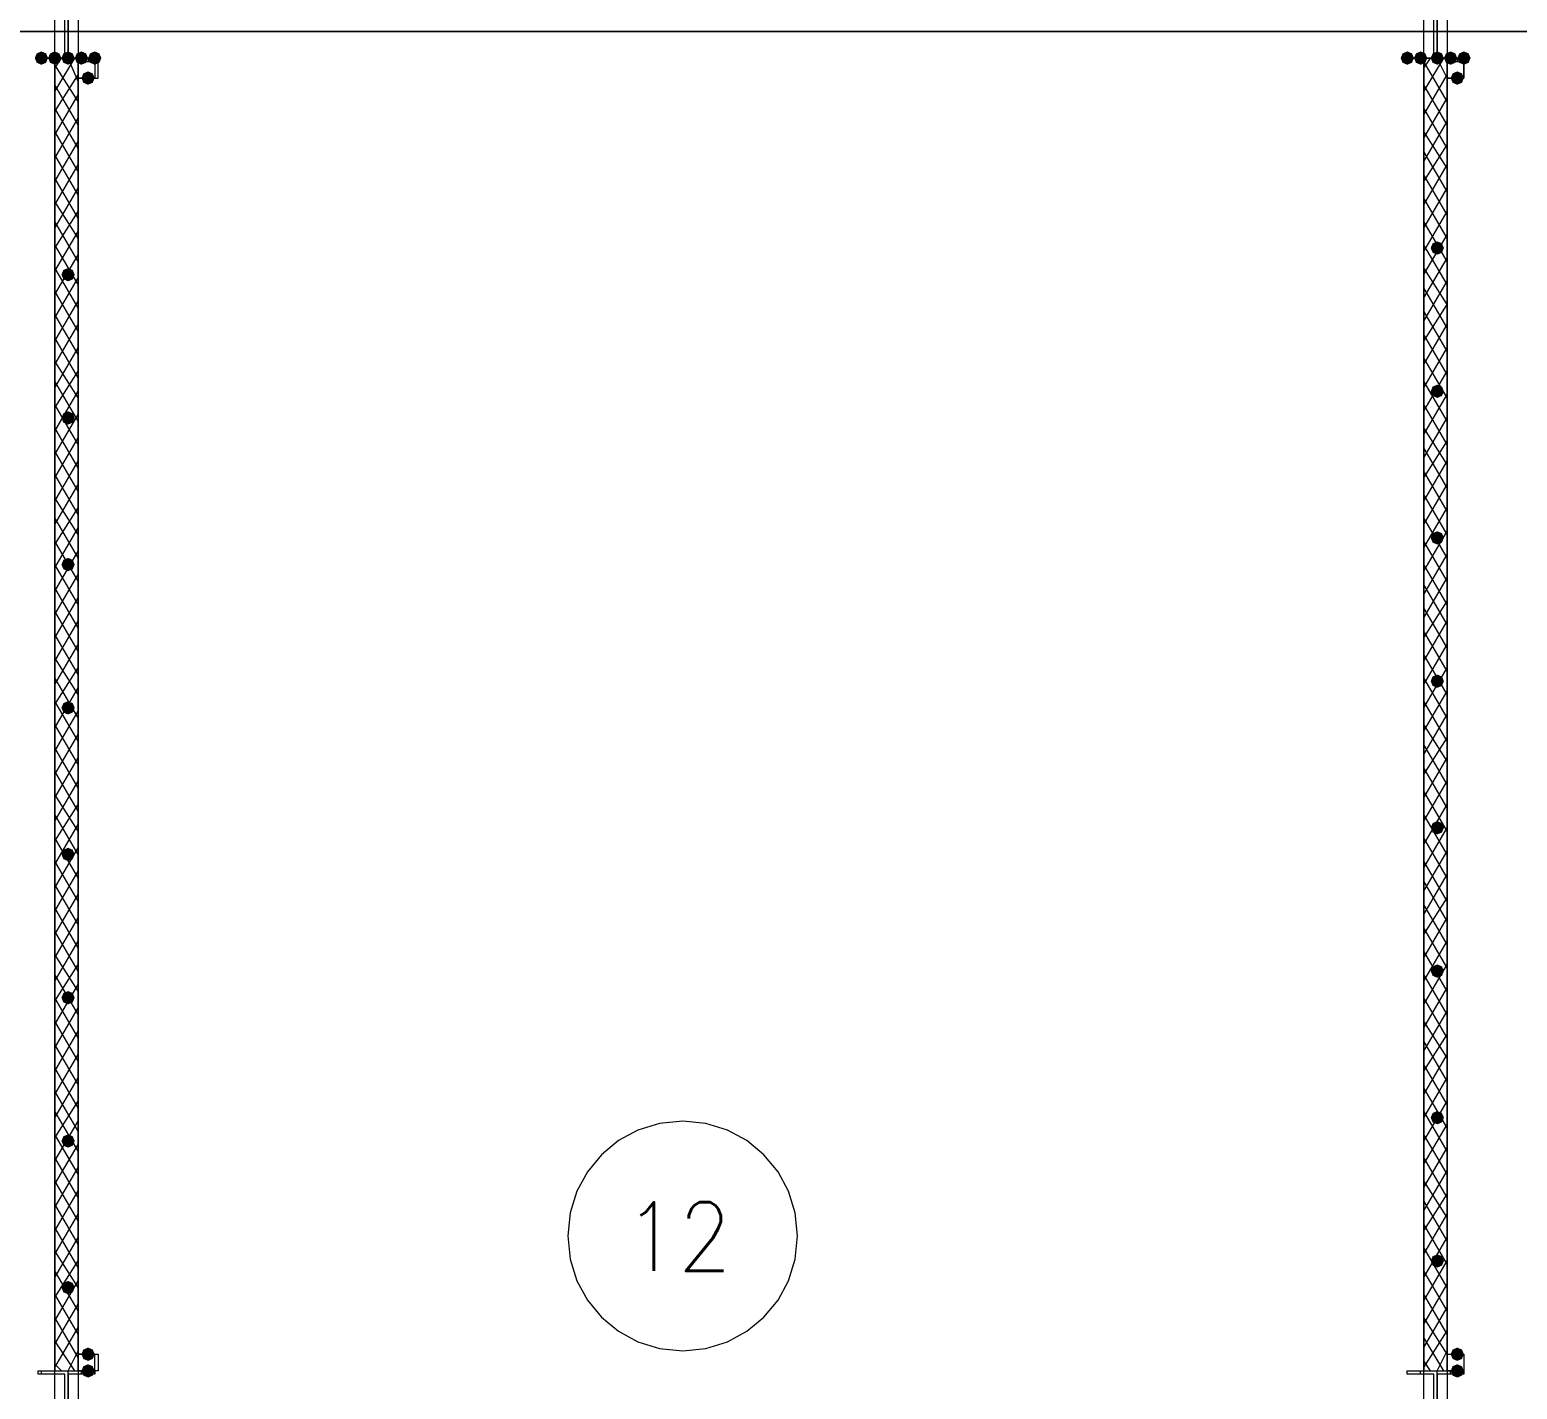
# Model space of a CAD drawing. Header units: millimetres. Extents: x 0 to 420, y 0 to 297.
# Drawn here: x 347.11 to 366.01, y 204.62 to 221.89 of the extents above; entities that cross this region are included whole.
import ezdxf

# ---------------------------------------------------------------- set-up
doc = ezdxf.new("R2010")
doc.units = ezdxf.units.MM
doc.styles.get("Standard").update_dxf_attribs({"font": 'STANDARD'})

msp = doc.modelspace()

# ---------------------------------------------------------------- hatches: boundary and pattern name
for points in [[(347.345, 221.530333), (347.320129, 221.470537), (347.260333, 221.445667), (347.200538, 221.470537), (347.175667, 221.530333), (347.200537, 221.590129), (347.260333, 221.615), (347.320129, 221.590129)], [(347.514333, 221.530333), (347.489462, 221.470537), (347.429667, 221.445667), (347.369871, 221.470537), (347.345, 221.530333), (347.369871, 221.590129), (347.429667, 221.615), (347.489462, 221.590129)], [(347.683667, 221.530333), (347.658796, 221.470537), (347.599, 221.445667), (347.539204, 221.470537), (347.514333, 221.530333), (347.539204, 221.590129), (347.599, 221.615), (347.658796, 221.590129)], [(347.853, 221.530333), (347.828129, 221.470537), (347.768333, 221.445667), (347.708538, 221.470537), (347.683667, 221.530333), (347.708537, 221.590129), (347.768333, 221.615), (347.828129, 221.590129)], [(348.022333, 221.530333), (347.997462, 221.470537), (347.937667, 221.445667), (347.877871, 221.470537), (347.853, 221.530333), (347.877871, 221.590129), (347.937667, 221.615), (347.997462, 221.590129)], [(364.701667, 221.530333), (364.676796, 221.470537), (364.617, 221.445667), (364.557204, 221.470537), (364.532333, 221.530333), (364.557204, 221.590129), (364.617, 221.615), (364.676796, 221.590129)], [(364.871, 221.530333), (364.846129, 221.470537), (364.786333, 221.445667), (364.726537, 221.470537), (364.701667, 221.530333), (364.726537, 221.590129), (364.786333, 221.615), (364.846129, 221.590129)], [(365.082667, 221.530333), (365.057796, 221.470537), (364.998, 221.445667), (364.938204, 221.470537), (364.913333, 221.530333), (364.938204, 221.590129), (364.998, 221.615), (365.057796, 221.590129)], [(365.252, 221.530333), (365.227129, 221.470537), (365.167333, 221.445667), (365.107538, 221.470537), (365.082667, 221.530333), (365.107537, 221.590129), (365.167333, 221.615), (365.227129, 221.590129)], [(365.421333, 221.530333), (365.396462, 221.470537), (365.336667, 221.445667), (365.276871, 221.470537), (365.252, 221.530333), (365.276871, 221.590129), (365.336667, 221.615), (365.396462, 221.590129)], [(347.937667, 221.276333), (347.912796, 221.216537), (347.853, 221.191667), (347.793204, 221.216537), (347.768333, 221.276333), (347.793204, 221.336129), (347.853, 221.361), (347.912796, 221.336129)], [(365.336667, 221.276333), (365.311796, 221.216537), (365.252, 221.191667), (365.192204, 221.216537), (365.167333, 221.276333), (365.192204, 221.336129), (365.252, 221.361), (365.311796, 221.336129)], [(365.082667, 219.117333), (365.057796, 219.057537), (364.998, 219.032667), (364.938204, 219.057537), (364.913333, 219.117333), (364.938204, 219.177129), (364.998, 219.202), (365.057796, 219.177129)], [(347.683667, 218.778667), (347.658796, 218.718871), (347.599, 218.694), (347.539204, 218.718871), (347.514333, 218.778667), (347.539204, 218.838462), (347.599, 218.863333), (347.658796, 218.838463)], [(365.082667, 217.297), (365.057796, 217.237204), (364.998, 217.212333), (364.938204, 217.237204), (364.913333, 217.297), (364.938204, 217.356796), (364.998, 217.381667), (365.057796, 217.356796)], [(347.683667, 216.958333), (347.658796, 216.898537), (347.599, 216.873667), (347.539204, 216.898537), (347.514333, 216.958333), (347.539204, 217.018129), (347.599, 217.043), (347.658796, 217.018129)], [(365.082667, 215.434333), (365.057796, 215.374537), (364.998, 215.349667), (364.938204, 215.374537), (364.913333, 215.434333), (364.938204, 215.494129), (364.998, 215.519), (365.057796, 215.494129)], [(347.683667, 215.095667), (347.658796, 215.035871), (347.599, 215.011), (347.539204, 215.035871), (347.514333, 215.095667), (347.539204, 215.155462), (347.599, 215.180333), (347.658796, 215.155463)], [(365.082667, 213.614), (365.057796, 213.554204), (364.998, 213.529333), (364.938204, 213.554204), (364.913333, 213.614), (364.938204, 213.673796), (364.998, 213.698667), (365.057796, 213.673796)], [(347.683667, 213.275333), (347.658796, 213.215537), (347.599, 213.190667), (347.539204, 213.215537), (347.514333, 213.275333), (347.539204, 213.335129), (347.599, 213.36), (347.658796, 213.335129)], [(365.082667, 211.751333), (365.057796, 211.691537), (364.998, 211.666667), (364.938204, 211.691537), (364.913333, 211.751333), (364.938204, 211.811129), (364.998, 211.836), (365.057796, 211.811129)], [(347.683667, 211.412667), (347.658796, 211.352871), (347.599, 211.328), (347.539204, 211.352871), (347.514333, 211.412667), (347.539204, 211.472462), (347.599, 211.497333), (347.658796, 211.472463)], [(365.082667, 209.931), (365.057796, 209.871204), (364.998, 209.846333), (364.938204, 209.871204), (364.913333, 209.931), (364.938204, 209.990796), (364.998, 210.015667), (365.057796, 209.990796)], [(347.683667, 209.592333), (347.658796, 209.532537), (347.599, 209.507667), (347.539204, 209.532537), (347.514333, 209.592333), (347.539204, 209.652129), (347.599, 209.677), (347.658796, 209.652129)], [(365.082667, 208.068333), (365.057796, 208.008537), (364.998, 207.983667), (364.938204, 208.008537), (364.913333, 208.068333), (364.938204, 208.128129), (364.998, 208.153), (365.057796, 208.128129)], [(347.683667, 207.772), (347.658796, 207.712204), (347.599, 207.687333), (347.539204, 207.712204), (347.514333, 207.772), (347.539204, 207.831796), (347.599, 207.856667), (347.658796, 207.831796)], [(365.082667, 206.248), (365.057796, 206.188204), (364.998, 206.163333), (364.938204, 206.188204), (364.913333, 206.248), (364.938204, 206.307796), (364.998, 206.332667), (365.057796, 206.307796)], [(347.683667, 205.909333), (347.658796, 205.849538), (347.599, 205.824667), (347.539204, 205.849538), (347.514333, 205.909333), (347.539204, 205.969129), (347.599, 205.994), (347.658796, 205.969129)], [(347.937667, 205.062667), (347.912796, 205.002871), (347.853, 204.978), (347.793204, 205.002871), (347.768333, 205.062667), (347.793204, 205.122462), (347.853, 205.147333), (347.912796, 205.122463)], [(365.336667, 205.062667), (365.311796, 205.002871), (365.252, 204.978), (365.192204, 205.002871), (365.167333, 205.062667), (365.192204, 205.122462), (365.252, 205.147333), (365.311796, 205.122463)], [(347.937667, 204.851), (347.912796, 204.791204), (347.853, 204.766333), (347.793204, 204.791204), (347.768333, 204.851), (347.793204, 204.910796), (347.853, 204.935667), (347.912796, 204.910796)], [(365.336667, 204.851), (365.311796, 204.791204), (365.252, 204.766333), (365.192204, 204.791204), (365.167333, 204.851), (365.192204, 204.910796), (365.252, 204.935667), (365.311796, 204.910796)]]:
    msp.add_hatch(color=7).paths.add_polyline_path(points, flags=0)

# ---------------------------------------------------------------- linework, layer by layer
at = {"color": 43, "lineweight": 0}
for points in [[(347.429667, 222.25), (330.327, 222.25), (330.327, 187.748333), (347.429667, 187.748333)], [(364.828667, 187.748333), (364.828667, 222.25), (347.726, 222.25), (347.726, 187.748333)], [(365.125, 222.25), (365.125, 187.748333), (394.335, 187.748333), (394.335, 222.25)]]:
    msp.add_lwpolyline(points, close=True, dxfattribs=at)
at = {"color": 7, "lineweight": 0}
for points in [[(347.937667, 221.530333), (347.218, 221.530333), (347.556667, 221.530333), (347.556667, 222.207667), (347.218, 222.207667), (347.218, 222.25), (347.937667, 222.25), (347.937667, 222.207667), (347.599, 222.207667), (347.599, 221.530333)], [(365.336667, 221.530333), (364.617, 221.530333), (364.955667, 221.530333), (364.955667, 222.207667), (364.617, 222.207667), (364.617, 222.25), (365.336667, 222.25), (365.336667, 222.207667), (364.998, 222.207667), (364.998, 221.530333)], [(243.586, 221.869), (243.586, 191.219667), (260.265333, 191.219667), (260.265333, 221.869), (393.954, 221.869), (393.954, 105.918), (260.265333, 105.918), (260.265333, 136.609667), (243.586, 136.609667), (243.586, 105.918), (109.897333, 105.918), (109.897333, 221.869)], [(347.726, 204.851), (347.726, 221.530333), (347.429667, 221.530333), (347.429667, 204.851)], [(347.98, 221.530333), (347.726, 221.530333), (347.726, 221.276333), (347.98, 221.276333)], [(365.125, 204.851), (365.125, 221.530333), (364.828667, 221.530333), (364.828667, 204.851)], [(365.336667, 221.530333), (365.125, 221.530333), (365.125, 221.276333), (365.336667, 221.276333)], [(347.937667, 221.488), (347.937667, 221.276333), (347.726, 221.276333), (347.726, 221.488)], [(365.336667, 221.488), (365.336667, 221.276333), (365.125, 221.276333), (365.125, 221.488)], [(347.98, 204.851), (347.726, 204.851), (347.726, 205.062667), (347.98, 205.062667)], [(347.937667, 204.851), (347.937667, 205.062667), (347.726, 205.062667), (347.726, 204.851)], [(365.336667, 204.851), (365.125, 204.851), (365.125, 205.062667), (365.336667, 205.062667), (365.336667, 204.851), (365.125, 204.851), (365.125, 205.062667), (365.336667, 205.062667)], [(347.937667, 204.131333), (347.218, 204.131333), (347.218, 204.173667), (347.556667, 204.173667), (347.556667, 204.808667), (347.218, 204.808667), (347.218, 204.851), (347.937667, 204.851), (347.937667, 204.808667), (347.599, 204.808667), (347.599, 204.173667), (347.937667, 204.173667)], [(365.336667, 204.131333), (364.617, 204.131333), (364.617, 204.173667), (364.955667, 204.173667), (364.955667, 204.808667), (364.617, 204.808667), (364.617, 204.851), (365.336667, 204.851), (365.336667, 204.808667), (364.998, 204.808667), (364.998, 204.173667), (365.336667, 204.173667)]]:
    msp.add_lwpolyline(points, close=True, dxfattribs=at)
for points in [[(347.599, 221.530333), (347.599, 222.25)], [(364.998, 221.530333), (364.998, 222.25)], [(347.429667, 221.403333), (347.514333, 221.530333)], [(347.429667, 221.107), (347.683667, 221.530333)], [(347.726, 221.234), (347.599, 221.530333)], [(347.853, 221.530333), (347.853, 221.488)], [(364.828667, 221.403333), (364.913333, 221.530333)], [(364.828667, 221.107), (365.082667, 221.530333)], [(365.125, 221.276333), (364.998, 221.530333)], [(365.252, 221.530333), (365.252, 221.488)], [(347.726, 220.98), (347.429667, 221.445667)], [(365.125, 220.98), (364.828667, 221.488)], [(347.429667, 220.853), (347.726, 221.318667)], [(347.726, 220.683667), (347.429667, 221.191667)], [(364.828667, 220.810667), (365.125, 221.318667)], [(365.125, 220.683667), (364.828667, 221.191667)], [(347.429667, 220.556667), (347.726, 221.064667)], [(364.828667, 220.514333), (365.125, 221.022333)], [(347.726, 220.387333), (347.429667, 220.895333)], [(365.125, 220.387333), (364.828667, 220.895333)], [(347.429667, 220.260333), (347.726, 220.768333)], [(347.726, 220.091), (347.429667, 220.599)], [(364.828667, 220.218), (365.125, 220.726)], [(365.125, 220.133333), (364.828667, 220.599)], [(347.429667, 219.964), (347.726, 220.472)], [(364.828667, 219.964), (365.125, 220.429667)], [(347.726, 219.794667), (347.429667, 220.302667)], [(365.125, 219.837), (364.828667, 220.345)], [(347.429667, 219.667667), (347.726, 220.175667)], [(364.828667, 219.667667), (365.125, 220.175667)], [(365.125, 219.540667), (364.828667, 220.048667)], [(347.726, 219.498333), (347.429667, 220.006333)], [(347.429667, 219.371333), (347.726, 219.879333)], [(364.828667, 219.371333), (365.125, 219.879333)], [(347.726, 219.244333), (347.429667, 219.71)], [(365.125, 219.244333), (364.828667, 219.752333)], [(347.429667, 219.117333), (347.726, 219.583)], [(347.726, 218.948), (347.429667, 219.456)], [(364.828667, 219.075), (365.125, 219.583)], [(365.125, 218.948), (364.828667, 219.456)], [(347.429667, 218.821), (347.726, 219.329)], [(364.828667, 218.778667), (365.125, 219.286667)], [(347.726, 218.651667), (347.429667, 219.159667)], [(365.125, 218.651667), (364.828667, 219.159667)], [(347.429667, 218.524667), (347.726, 219.032667)], [(364.828667, 218.482333), (365.125, 218.990333)], [(347.726, 218.355333), (347.429667, 218.863333)], [(347.429667, 218.228333), (347.726, 218.736333)], [(365.125, 218.397667), (364.828667, 218.863333)], [(347.726, 218.059), (347.429667, 218.567)], [(364.828667, 218.186), (365.125, 218.694)], [(365.125, 218.101333), (364.828667, 218.609333)], [(347.429667, 217.932), (347.726, 218.44)], [(364.828667, 217.932), (365.125, 218.397667)], [(347.726, 217.762667), (347.429667, 218.270667)], [(347.429667, 217.635667), (347.726, 218.143667)], [(365.125, 217.805), (364.828667, 218.313)], [(364.828667, 217.635667), (365.125, 218.143667)], [(347.726, 217.466333), (347.429667, 217.974333)], [(365.125, 217.508667), (364.828667, 218.016667)], [(347.429667, 217.339333), (347.726, 217.847333)], [(364.828667, 217.339333), (365.125, 217.847333)], [(347.726, 217.212333), (347.429667, 217.678)], [(365.125, 217.212333), (364.828667, 217.720333)], [(347.429667, 217.085333), (347.726, 217.551)], [(347.726, 216.916), (347.429667, 217.424)], [(364.828667, 217.043), (365.125, 217.551)], [(365.125, 216.916), (364.828667, 217.424)], [(347.429667, 216.789), (347.726, 217.297)], [(364.828667, 216.746667), (365.125, 217.254667)], [(347.726, 216.619667), (347.429667, 217.127667)], [(347.429667, 216.492667), (347.726, 217.000667)], [(365.125, 216.619667), (364.828667, 217.127667)], [(347.726, 216.323333), (347.429667, 216.831333)], [(364.828667, 216.450333), (365.125, 216.958333)], [(365.125, 216.365667), (364.828667, 216.831333)], [(347.429667, 216.196333), (347.726, 216.704333)], [(364.828667, 216.196333), (365.125, 216.662)], [(347.726, 216.027), (347.429667, 216.535)], [(365.125, 216.069333), (364.828667, 216.577333)], [(347.429667, 215.9), (347.726, 216.408)], [(347.726, 215.730667), (347.429667, 216.238667)], [(364.828667, 215.9), (365.125, 216.408)], [(365.125, 215.773), (364.828667, 216.281)], [(347.429667, 215.603667), (347.726, 216.111667)], [(364.828667, 215.603667), (365.125, 216.111667)], [(347.726, 215.476667), (347.429667, 215.942333)], [(365.125, 215.476667), (364.828667, 215.984667)], [(347.429667, 215.349667), (347.726, 215.815333)], [(347.726, 215.180333), (347.429667, 215.688333)], [(364.828667, 215.307333), (365.125, 215.815333)], [(365.125, 215.180333), (364.828667, 215.688333)], [(347.429667, 215.053333), (347.726, 215.561333)], [(364.828667, 215.011), (365.125, 215.519)], [(347.726, 214.884), (347.429667, 215.392)], [(365.125, 214.884), (364.828667, 215.392)], [(347.429667, 214.757), (347.726, 215.265)], [(364.828667, 214.714667), (365.125, 215.222667)], [(347.726, 214.587667), (347.429667, 215.095667)], [(347.429667, 214.460667), (347.726, 214.968667)], [(365.125, 214.587667), (364.828667, 215.095667)], [(364.828667, 214.418333), (365.125, 214.926333)], [(347.726, 214.291333), (347.429667, 214.799333)], [(365.125, 214.333667), (364.828667, 214.841667)], [(347.429667, 214.164333), (347.726, 214.672333)], [(364.828667, 214.164333), (365.125, 214.63)], [(365.125, 214.037333), (364.828667, 214.545333)], [(347.726, 213.995), (347.429667, 214.503)], [(347.429667, 213.868), (347.726, 214.376)], [(364.828667, 213.868), (365.125, 214.376)], [(347.726, 213.698667), (347.429667, 214.206667)], [(365.125, 213.741), (364.828667, 214.249)], [(347.429667, 213.571667), (347.726, 214.079667)], [(364.828667, 213.571667), (365.125, 214.079667)], [(347.726, 213.444667), (347.429667, 213.910333)], [(347.429667, 213.317667), (347.726, 213.783333)], [(365.125, 213.444667), (364.828667, 213.952667)], [(364.828667, 213.275333), (365.125, 213.783333)], [(347.726, 213.148333), (347.429667, 213.656333)], [(365.125, 213.148333), (364.828667, 213.656333)], [(347.429667, 213.021333), (347.726, 213.529333)], [(364.828667, 212.979), (365.125, 213.487)], [(347.726, 212.852), (347.429667, 213.36)], [(347.429667, 212.725), (347.726, 213.233)], [(365.125, 212.852), (364.828667, 213.36)], [(347.726, 212.555667), (347.429667, 213.063667)], [(364.828667, 212.682667), (365.125, 213.190667)], [(365.125, 212.598), (364.828667, 213.063667)], [(347.429667, 212.428667), (347.726, 212.936667)], [(364.828667, 212.428667), (365.125, 212.894333)], [(347.726, 212.259333), (347.429667, 212.767333)], [(365.125, 212.301667), (364.828667, 212.809667)], [(347.429667, 212.132333), (347.726, 212.640333)], [(347.726, 211.963), (347.429667, 212.471)], [(364.828667, 212.132333), (365.125, 212.640333)], [(365.125, 212.005333), (364.828667, 212.513333)], [(347.429667, 211.836), (347.726, 212.344)], [(364.828667, 211.836), (365.125, 212.344)], [(347.726, 211.709), (347.429667, 212.174667)], [(365.125, 211.709), (364.828667, 212.217)], [(347.429667, 211.582), (347.726, 212.047667)], [(347.726, 211.412667), (347.429667, 211.920667)], [(364.828667, 211.539667), (365.125, 212.047667)], [(365.125, 211.412667), (364.828667, 211.920667)], [(347.429667, 211.285667), (347.726, 211.793667)], [(364.828667, 211.243333), (365.125, 211.751333)], [(347.726, 211.116333), (347.429667, 211.624333)], [(365.125, 211.116333), (364.828667, 211.624333)], [(347.429667, 210.989333), (347.726, 211.497333)], [(347.726, 210.82), (347.429667, 211.328)], [(364.828667, 210.947), (365.125, 211.455)], [(365.125, 210.82), (364.828667, 211.328)], [(347.429667, 210.693), (347.726, 211.201)], [(364.828667, 210.650667), (365.125, 211.158667)], [(347.726, 210.523667), (347.429667, 211.031667)], [(365.125, 210.566), (364.828667, 211.074)], [(347.429667, 210.396667), (347.726, 210.904667)], [(364.828667, 210.396667), (365.125, 210.862333)], [(365.125, 210.269667), (364.828667, 210.777667)], [(347.726, 210.227333), (347.429667, 210.735333)], [(347.429667, 210.100333), (347.726, 210.608333)], [(364.828667, 210.100333), (365.125, 210.608333)], [(347.726, 209.931), (347.429667, 210.439)], [(365.125, 209.973333), (364.828667, 210.481333)], [(347.429667, 209.804), (347.726, 210.312)], [(364.828667, 209.804), (365.125, 210.312)], [(347.726, 209.677), (347.429667, 210.142667)], [(347.429667, 209.55), (347.726, 210.015667)], [(365.125, 209.677), (364.828667, 210.185)], [(364.828667, 209.507667), (365.125, 210.015667)], [(347.726, 209.380667), (347.429667, 209.888667)], [(365.125, 209.380667), (364.828667, 209.888667)], [(347.429667, 209.253667), (347.726, 209.761667)], [(364.828667, 209.211333), (365.125, 209.719333)], [(347.726, 209.084333), (347.429667, 209.592333)], [(347.429667, 208.957333), (347.726, 209.465333)], [(365.125, 209.084333), (364.828667, 209.592333)], [(347.726, 208.788), (347.429667, 209.296)], [(364.828667, 208.915), (365.125, 209.423)], [(365.125, 208.830333), (364.828667, 209.296)], [(347.429667, 208.661), (347.726, 209.169)], [(364.828667, 208.661), (365.125, 209.126667)], [(347.726, 208.491667), (347.429667, 208.999667)], [(347.429667, 208.364667), (347.726, 208.872667)], [(365.125, 208.534), (364.828667, 209.042)], [(364.828667, 208.364667), (365.125, 208.872667)], [(347.726, 208.195333), (347.429667, 208.703333)], [(365.125, 208.237667), (364.828667, 208.745667)], [(347.429667, 208.068333), (347.726, 208.576333)], [(364.828667, 208.068333), (365.125, 208.576333)], [(347.726, 207.899), (347.429667, 208.407)], [(365.125, 207.941333), (364.828667, 208.449333)], [(347.429667, 207.814333), (347.726, 208.28)], [(347.726, 207.645), (347.429667, 208.153)], [(364.828667, 207.772), (365.125, 208.28)], [(365.125, 207.645), (364.828667, 208.153)], [(347.429667, 207.518), (347.726, 208.026)], [(356.87, 206.5655), (356.840328, 206.859844), (356.755228, 207.133996), (356.620572, 207.382083), (356.442232, 207.598232), (356.226083, 207.776572), (355.977996, 207.911228), (355.703844, 207.996328), (355.4095, 208.026), (355.115156, 207.996328), (354.841004, 207.911228), (354.592917, 207.776572), (354.376768, 207.598232), (354.198428, 207.382083), (354.063772, 207.133996), (353.978672, 206.859844), (353.949, 206.5655)], [(364.828667, 207.475667), (365.125, 207.983667)], [(347.726, 207.348667), (347.429667, 207.856667)], [(365.125, 207.348667), (364.828667, 207.856667)], [(347.429667, 207.221667), (347.726, 207.729667)], [(347.726, 207.052333), (347.429667, 207.560333)], [(364.828667, 207.179333), (365.125, 207.687333)], [(365.125, 207.052333), (364.828667, 207.560333)], [(347.429667, 206.925333), (347.726, 207.433333)], [(364.828667, 206.883), (365.125, 207.391)], [(347.726, 206.756), (347.429667, 207.264)], [(365.125, 206.798333), (364.828667, 207.264)], [(347.429667, 206.629), (347.726, 207.137)], [(364.828667, 206.629), (365.125, 207.094667)], [(365.125, 206.502), (364.828667, 207.01)], [(347.726, 206.459667), (347.429667, 206.967667)], [(347.429667, 206.332667), (347.726, 206.840667)], [(364.828667, 206.332667), (365.125, 206.840667)], [(347.726, 206.163333), (347.429667, 206.671333)], [(365.125, 206.205667), (364.828667, 206.713667)], [(347.429667, 206.036333), (347.726, 206.544333)], [(353.949, 206.5655), (353.978672, 206.271156), (354.063772, 205.997004), (354.198428, 205.748917), (354.376768, 205.532768), (354.592917, 205.354428), (354.841004, 205.219772), (355.115156, 205.134672), (355.4095, 205.105), (355.703844, 205.134672), (355.977996, 205.219772), (356.226083, 205.354428), (356.442232, 205.532768), (356.620572, 205.748917), (356.755228, 205.997004), (356.840328, 206.271156), (356.87, 206.5655)], [(364.828667, 206.036333), (365.125, 206.544333)], [(365.125, 205.909333), (364.828667, 206.417333)], [(347.726, 205.909333), (347.429667, 206.375)], [(347.429667, 205.782333), (347.726, 206.248)], [(364.828667, 205.74), (365.125, 206.248)], [(347.726, 205.613), (347.429667, 206.121)], [(365.125, 205.613), (364.828667, 206.121)], [(347.429667, 205.486), (347.726, 205.994)], [(364.828667, 205.443667), (365.125, 205.951667)], [(347.726, 205.316667), (347.429667, 205.824667)], [(347.429667, 205.189667), (347.726, 205.697667)], [(365.125, 205.316667), (364.828667, 205.824667)], [(364.828667, 205.147333), (365.125, 205.655333)], [(347.726, 205.020333), (347.429667, 205.528333)], [(365.125, 205.062667), (364.828667, 205.528333)], [(347.429667, 204.893333), (347.726, 205.401333)], [(364.828667, 204.893333), (365.125, 205.359)], [(365.082667, 204.851), (364.828667, 205.274333)], [(347.683667, 204.851), (347.429667, 205.232)], [(347.599, 204.851), (347.726, 205.105)], [(364.998, 204.851), (365.125, 205.105)], [(347.514333, 204.851), (347.429667, 204.935667)], [(364.913333, 204.851), (364.828667, 204.978)], [(347.260333, 204.808667), (347.260333, 204.851)], [(347.429667, 204.808667), (347.429667, 204.851)], [(347.599, 204.131333), (347.599, 204.851)], [(347.768333, 204.808667), (347.768333, 204.851)], [(347.937667, 204.808667), (347.937667, 204.851)], [(364.617, 204.808667), (364.617, 204.851)], [(364.786333, 204.808667), (364.786333, 204.851)], [(364.998, 204.131333), (364.998, 204.851)], [(365.167333, 204.808667), (365.167333, 204.851)], [(365.336667, 204.808667), (365.336667, 204.851)]]:
    msp.add_lwpolyline(points, dxfattribs=at)
at = {"color": 254, "lineweight": 0}
msp.add_lwpolyline([(243.586, 221.869), (109.897333, 221.869), (109.897333, 105.918), (243.586, 105.918), (243.586, 136.609667), (260.265333, 136.609667), (260.265333, 105.918), (393.954, 105.918), (393.954, 221.869), (260.265333, 221.869), (260.265333, 191.219667), (243.586, 191.219667)], close=True, dxfattribs=at)

# ---------------------------------------------------------------- texts
at = {"color": 7, "insert": (354.668653, 206.993034), "char_height": 0.872032, "width": 0.872032, "attachment_point": 1}
msp.add_mtext('12', dxfattribs=at)

doc.saveas('drawing.dxf')
